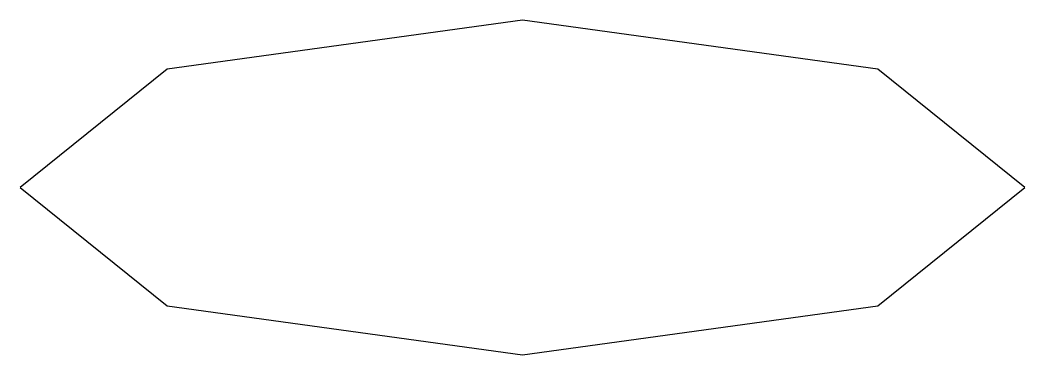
# Model space of a CAD drawing. Header units: millimetres. Extents: x -3 to 3, y -1 to 1.
import ezdxf

# ---------------------------------------------------------------- set-up
doc = ezdxf.new("R2010")
doc.units = ezdxf.units.MM

msp = doc.modelspace()

# ---------------------------------------------------------------- linework, layer by layer
msp.add_lwpolyline([(3, 0), (2.1213, 0.7071), (0, 1), (-2.1213, 0.7071), (-3, 0), (-2.1213, -0.7071), (0, -1), (2.1213, -0.7071), (3, 0)], close=True)

doc.saveas('drawing.dxf')
